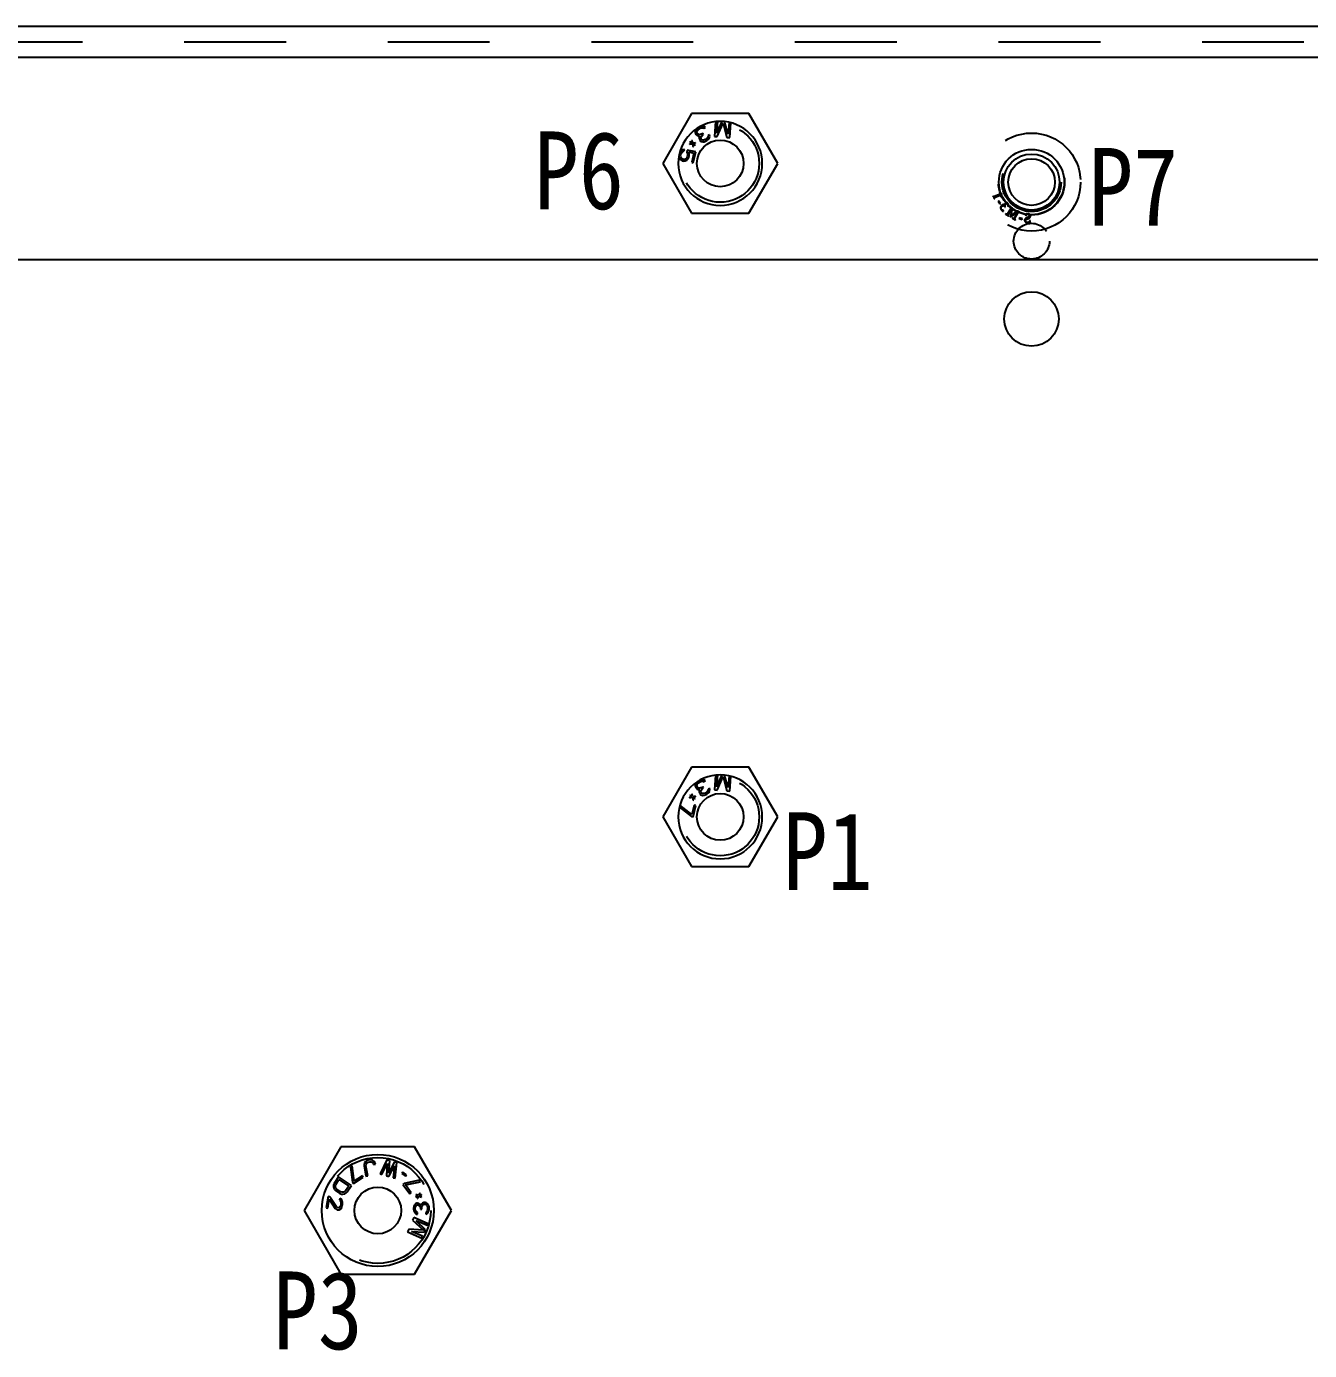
# Model space of a CAD drawing. Header units: millimetres. Extents: x 1262 to 3787, y 0 to 841.
# Drawn here: x 2830.6 to 2913.1, y 496.9 to 582 of the extents above; entities that cross this region are included whole.
import ezdxf

# ---------------------------------------------------------------- set-up
doc = ezdxf.new("R2010")
doc.units = ezdxf.units.MM
doc.header["$LTSCALE"] = 65.395
doc.linetypes.add('HIDDEN', pattern=[0.2, 0.1, -0.1])
doc.layers.get('0').update_dxf_attribs({"linetype": 'CONTINUOUS'})
doc.layers.add('02___PRT_ALL_AXES', color=7, linetype='CONTINUOUS')
doc.layers.add('DEFAULT_2', color=8, linetype='HIDDEN')
doc.styles.get("Standard").update_dxf_attribs({"font": 'txt', "width": 0.85})

msp = doc.modelspace()

# ---------------------------------------------------------------- linework, layer by layer
at = {"color": 3, "linetype": 'Continuous'}
for p, q in [((3161.21, 582.004), (2749.21, 582.004)), ((3161.21, 580.004), (2749.21, 580.004)), ((3161.21, 567.004), (2779.033, 567.004))]:
    msp.add_line(p, q, dxfattribs=at)
at = {"color": 7, "linetype": 'Continuous'}
for p, q in [((2873.637, 575.334), (2873.606, 575.265)), ((2873.687, 575.413), (2873.637, 575.334)), ((2873.743, 575.47), (2873.687, 575.413)), ((2873.703, 575.225), (2873.717, 575.282)), ((2873.717, 575.282), (2873.741, 575.322)), ((2873.741, 575.322), (2873.82, 575.394)), ((2873.82, 575.394), (2873.927, 575.458)), ((2873.972, 575.585), (2873.896, 575.562)), ((2873.927, 575.458), (2874.027, 575.494)), ((2874.066, 575.592), (2873.972, 575.585)), ((2874.027, 575.494), (2874.074, 575.497)), ((2874.141, 575.587), (2874.066, 575.592)), ((2874.074, 575.497), (2874.131, 575.482)), ((2874.131, 575.482), (2874.171, 575.456)), ((2874.21, 575.554), (2874.141, 575.587)), ((2874.171, 575.456), (2874.261, 575.51)), ((2874.261, 575.51), (2874.21, 575.554)), ((2874.9, 575.886), (2874.832, 574.935)), ((2875.319, 575.901), (2874.972, 575.138)), ((2875.027, 575.897), (2874.972, 575.138)), ((2875.019, 574.922), (2875.395, 575.791)), ((2875.395, 575.791), (2875.643, 574.877)), ((2875.72, 575.085), (2875.486, 575.889)), ((2875.775, 575.844), (2875.72, 575.085)), ((2875.83, 574.864), (2875.898, 575.814)), ((2873.384, 574.487), (2873.237, 574.462)), ((2873.237, 574.462), (2873.242, 574.433)), ((2873.242, 574.433), (2873.419, 574.462)), ((2873.286, 574.606), (2873.262, 574.572)), ((2873.262, 574.572), (2873.384, 574.487)), ((2873.408, 574.521), (2873.286, 574.606)), ((2873.41, 574.672), (2873.38, 574.667)), ((2873.38, 574.667), (2873.408, 574.521)), ((2873.442, 574.496), (2873.41, 574.672)), ((2873.419, 574.462), (2873.451, 574.287)), ((2873.619, 574.525), (2873.442, 574.496)), ((2873.481, 574.291), (2873.453, 574.438)), ((2873.453, 574.438), (2873.575, 574.352)), ((2873.477, 574.472), (2873.624, 574.496)), ((2873.599, 574.386), (2873.477, 574.472)), ((2873.606, 575.265), (2873.603, 575.189)), ((2873.603, 575.189), (2873.618, 575.124)), ((2873.618, 575.124), (2873.662, 575.051)), ((2873.624, 574.496), (2873.619, 574.525)), ((2873.662, 575.051), (2873.723, 574.989)), ((2873.707, 575.177), (2873.703, 575.225)), ((2873.751, 575.104), (2873.707, 575.177)), ((2873.723, 574.989), (2873.792, 574.955)), ((2873.83, 575.053), (2873.751, 575.104)), ((2873.792, 574.955), (2873.903, 574.972)), ((2873.906, 575.049), (2873.83, 575.053)), ((2873.865, 574.875), (2873.862, 574.799)), ((2873.862, 574.799), (2873.888, 574.715)), ((2873.903, 574.972), (2873.865, 574.875)), ((2873.888, 574.715), (2873.91, 574.679)), ((2874.024, 575.095), (2873.906, 575.049)), ((2873.91, 574.679), (2873.971, 574.616)), ((2873.969, 574.863), (2873.983, 574.921)), ((2873.977, 574.769), (2873.969, 574.863)), ((2873.971, 574.616), (2874.087, 574.586)), ((2873.999, 574.732), (2873.977, 574.769)), ((2873.983, 574.921), (2874.068, 575.022)), ((2874.068, 574.699), (2873.999, 574.732)), ((2874.095, 575.138), (2874.024, 575.095)), ((2874.068, 575.022), (2874.139, 575.065)), ((2874.143, 574.695), (2874.068, 574.699)), ((2874.087, 574.586), (2874.18, 574.593)), ((2874.139, 575.065), (2874.095, 575.138)), ((2874.243, 574.73), (2874.143, 574.695)), ((2874.18, 574.593), (2874.316, 574.65)), ((2874.315, 574.773), (2874.243, 574.73)), ((2874.393, 574.845), (2874.315, 574.773)), ((2874.316, 574.65), (2874.352, 574.671)), ((2874.352, 574.671), (2874.466, 574.765)), ((2874.425, 574.914), (2874.393, 574.845)), ((2874.428, 574.99), (2874.425, 574.914)), ((2874.517, 575.044), (2874.428, 574.99)), ((2874.466, 574.765), (2874.515, 574.844)), ((2874.515, 574.844), (2874.543, 574.96)), ((2874.543, 574.96), (2874.517, 575.044)), ((2874.832, 574.935), (2875.019, 574.922)), ((2875.643, 574.877), (2875.83, 574.864)), ((2872.562, 573.729), (2872.56, 573.627)), ((2872.56, 573.627), (2872.599, 573.511)), ((2872.633, 573.952), (2872.591, 573.859)), ((2872.718, 574.04), (2872.633, 573.952)), ((2872.665, 573.71), (2872.693, 573.832)), ((2872.668, 573.624), (2872.665, 573.71)), ((2872.696, 573.554), (2872.668, 573.624)), ((2872.693, 573.832), (2872.732, 573.909)), ((2872.814, 574.082), (2872.718, 574.04)), ((2872.732, 573.909), (2872.787, 573.96)), ((2872.787, 573.96), (2872.879, 573.982)), ((2872.907, 574.104), (2872.814, 574.082)), ((2872.879, 573.982), (2872.907, 574.104)), ((2873.081, 573.617), (2873.042, 573.54)), ((2873.093, 574.062), (2873.061, 573.92)), ((2873.061, 573.92), (2873.106, 573.825)), ((2873.108, 573.739), (2873.081, 573.617)), ((2873.633, 573.941), (2873.093, 574.062)), ((2873.106, 573.825), (2873.108, 573.739)), ((2873.141, 573.497), (2873.184, 573.594)), ((2873.214, 573.822), (2873.174, 573.938)), ((2873.174, 573.938), (2873.507, 573.863)), ((2873.184, 573.594), (2873.212, 573.716)), ((2873.212, 573.716), (2873.214, 573.822)), ((2873.507, 573.863), (2873.374, 573.274)), ((2873.451, 574.287), (2873.481, 574.291)), ((2873.478, 573.25), (2873.633, 573.941)), ((2873.575, 574.352), (2873.599, 574.386)), ((2872.599, 573.511), (2872.668, 573.432)), ((2872.668, 573.432), (2872.763, 573.368)), ((2872.749, 573.499), (2872.696, 573.554)), ((2872.807, 573.465), (2872.749, 573.499)), ((2872.763, 573.368), (2872.846, 573.349)), ((2872.848, 573.456), (2872.807, 573.465)), ((2872.846, 573.349), (2872.959, 573.367)), ((2872.915, 573.462), (2872.848, 573.456)), ((2872.987, 573.489), (2872.915, 573.462)), ((2872.959, 573.367), (2873.056, 573.409)), ((2873.042, 573.54), (2872.987, 573.489)), ((2873.056, 573.409), (2873.141, 573.497)), ((2873.374, 573.274), (2873.478, 573.25)), ((2873.972, 533.585), (2873.896, 533.562)), ((2874.066, 533.592), (2873.972, 533.585)), ((2874.141, 533.587), (2874.066, 533.592)), ((2874.21, 533.554), (2874.141, 533.587)), ((2874.9, 533.886), (2874.832, 532.935)), ((2875.319, 533.901), (2874.972, 533.138)), ((2875.027, 533.897), (2874.972, 533.138)), ((2875.019, 532.922), (2875.395, 533.791)), ((2875.395, 533.791), (2875.643, 532.877)), ((2875.72, 533.085), (2875.486, 533.889)), ((2875.775, 533.844), (2875.72, 533.085)), ((2875.83, 532.864), (2875.898, 533.814)), ((2873.606, 533.265), (2873.603, 533.189)), ((2873.603, 533.189), (2873.618, 533.124)), ((2873.637, 533.334), (2873.606, 533.265)), ((2873.618, 533.124), (2873.662, 533.051)), ((2873.687, 533.413), (2873.637, 533.334)), ((2873.662, 533.051), (2873.723, 532.989)), ((2873.743, 533.47), (2873.687, 533.413)), ((2873.703, 533.225), (2873.717, 533.282)), ((2873.707, 533.177), (2873.703, 533.225)), ((2873.751, 533.104), (2873.707, 533.177)), ((2873.717, 533.282), (2873.741, 533.322)), ((2873.723, 532.989), (2873.792, 532.955)), ((2873.741, 533.322), (2873.82, 533.394)), ((2873.83, 533.053), (2873.751, 533.104)), ((2873.792, 532.955), (2873.903, 532.972)), ((2873.82, 533.394), (2873.927, 533.458)), ((2873.906, 533.049), (2873.83, 533.053)), ((2873.865, 532.875), (2873.862, 532.799)), ((2873.862, 532.799), (2873.888, 532.715)), ((2873.903, 532.972), (2873.865, 532.875)), ((2874.024, 533.095), (2873.906, 533.049)), ((2873.927, 533.458), (2874.027, 533.494)), ((2873.969, 532.863), (2873.983, 532.921)), ((2873.977, 532.769), (2873.969, 532.863)), ((2873.999, 532.732), (2873.977, 532.769)), ((2873.983, 532.921), (2874.068, 533.022)), ((2874.068, 532.699), (2873.999, 532.732)), ((2874.095, 533.138), (2874.024, 533.095)), ((2874.027, 533.494), (2874.074, 533.497)), ((2874.068, 533.022), (2874.139, 533.065)), ((2874.074, 533.497), (2874.131, 533.482)), ((2874.139, 533.065), (2874.095, 533.138)), ((2874.131, 533.482), (2874.171, 533.456)), ((2874.243, 532.73), (2874.143, 532.695)), ((2874.171, 533.456), (2874.261, 533.51)), ((2874.261, 533.51), (2874.21, 533.554)), ((2874.315, 532.773), (2874.243, 532.73)), ((2874.393, 532.845), (2874.315, 532.773)), ((2874.352, 532.671), (2874.466, 532.765)), ((2874.425, 532.914), (2874.393, 532.845)), ((2874.428, 532.99), (2874.425, 532.914)), ((2874.517, 533.044), (2874.428, 532.99)), ((2874.466, 532.765), (2874.515, 532.844)), ((2874.515, 532.844), (2874.543, 532.96)), ((2874.543, 532.96), (2874.517, 533.044)), ((2874.832, 532.935), (2875.019, 532.922)), ((2875.643, 532.877), (2875.83, 532.864)), ((2873.393, 531.355), (2872.616, 531.954)), ((2873.384, 532.487), (2873.237, 532.462)), ((2873.237, 532.462), (2873.242, 532.433)), ((2873.242, 532.433), (2873.419, 532.462)), ((2873.286, 532.606), (2873.262, 532.572)), ((2873.262, 532.572), (2873.384, 532.487)), ((2873.408, 532.521), (2873.286, 532.606)), ((2873.41, 532.672), (2873.38, 532.667)), ((2873.38, 532.667), (2873.408, 532.521)), ((2873.529, 531.965), (2873.393, 531.355)), ((2873.442, 532.496), (2873.41, 532.672)), ((2873.419, 532.462), (2873.451, 532.287)), ((2873.619, 532.525), (2873.442, 532.496)), ((2873.451, 532.287), (2873.481, 532.291)), ((2873.481, 532.291), (2873.453, 532.438)), ((2873.453, 532.438), (2873.575, 532.352)), ((2873.469, 531.21), (2873.633, 531.941)), ((2873.477, 532.472), (2873.624, 532.496)), ((2873.599, 532.386), (2873.477, 532.472)), ((2873.633, 531.941), (2873.529, 531.965)), ((2873.575, 532.352), (2873.599, 532.386)), ((2873.624, 532.496), (2873.619, 532.525)), ((2873.888, 532.715), (2873.91, 532.679)), ((2873.91, 532.679), (2873.971, 532.616)), ((2873.971, 532.616), (2874.087, 532.586)), ((2874.143, 532.695), (2874.068, 532.699)), ((2874.087, 532.586), (2874.18, 532.593)), ((2874.18, 532.593), (2874.316, 532.65)), ((2874.316, 532.65), (2874.352, 532.671)), ((2872.585, 531.835), (2873.365, 531.233)), ((2873.365, 531.233), (2873.469, 531.21)), ((2852.351, 508.951), (2852.325, 508.86)), ((2852.418, 509.05), (2852.351, 508.951)), ((2852.493, 509.106), (2852.418, 509.05)), ((2852.452, 508.861), (2852.481, 508.931)), ((2852.481, 508.931), (2852.536, 508.984)), ((2852.592, 509.145), (2852.493, 509.106)), ((2852.536, 508.984), (2852.614, 509.02)), ((2852.674, 509.16), (2852.592, 509.145)), ((2852.614, 509.02), (2852.696, 509.034)), ((2852.78, 509.157), (2852.674, 509.16)), ((2852.696, 509.034), (2852.782, 509.028)), ((2852.869, 509.13), (2852.78, 509.157)), ((2852.782, 509.028), (2852.851, 508.997)), ((2852.851, 508.997), (2852.903, 508.941)), ((2852.966, 509.061), (2852.869, 509.13)), ((2852.903, 508.941), (2852.938, 508.861)), ((2853.022, 508.984), (2852.966, 509.061)), ((2853.061, 508.883), (2853.022, 508.984)), ((2853.792, 509.169), (2853.358, 508.253)), ((2853.478, 508.218), (2853.808, 508.921)), ((2853.808, 508.921), (2853.759, 508.139)), ((2853.952, 509.123), (2853.792, 509.169)), ((2853.952, 509.123), (2853.891, 508.3)), ((2854.273, 509.032), (2853.891, 508.3)), ((2854.433, 508.987), (2854.273, 509.032)), ((2854.32, 507.979), (2854.433, 508.987)), ((2850.677, 508.06), (2850.403, 507.642)), ((2851.514, 507.512), (2850.677, 508.06)), ((2851.557, 508.765), (2851.452, 508.697)), ((2851.452, 508.697), (2851.588, 507.72)), ((2851.693, 507.788), (2851.557, 508.765)), ((2852.217, 508.128), (2851.693, 507.788)), ((2852.275, 508.038), (2852.217, 508.128)), ((2852.325, 508.86), (2852.323, 508.752)), ((2852.323, 508.752), (2852.438, 508.102)), ((2852.438, 508.102), (2852.561, 508.124)), ((2852.446, 508.774), (2852.452, 508.861)), ((2852.561, 508.124), (2852.446, 508.774)), ((2852.938, 508.861), (2853.061, 508.883)), ((2853.358, 508.253), (2853.478, 508.218)), ((2853.759, 508.139), (2853.919, 508.093)), ((2853.919, 508.093), (2854.289, 508.784)), ((2854.289, 508.784), (2854.2, 508.013)), ((2854.819, 508.365), (2854.757, 508.279)), ((2854.757, 508.279), (2854.994, 508.109)), ((2855.056, 508.195), (2854.819, 508.365)), ((2854.994, 508.109), (2855.056, 508.195)), ((2850.364, 507.543), (2850.354, 507.45)), ((2850.354, 507.45), (2850.38, 507.333)), ((2850.403, 507.642), (2850.364, 507.543)), ((2850.38, 507.333), (2850.428, 507.252)), ((2850.428, 507.252), (2850.506, 507.176)), ((2850.482, 507.49), (2850.51, 507.572)), ((2850.484, 507.415), (2850.482, 507.49)), ((2850.514, 507.345), (2850.484, 507.415)), ((2850.51, 507.572), (2850.716, 507.885)), ((2850.574, 507.281), (2850.514, 507.345)), ((2850.841, 507.106), (2850.574, 507.281)), ((2850.716, 507.885), (2851.339, 507.477)), ((2851.339, 507.477), (2851.133, 507.164)), ((2851.24, 507.094), (2851.514, 507.512)), ((2851.588, 507.72), (2851.645, 507.631)), ((2851.645, 507.631), (2852.275, 508.038)), ((2854.2, 508.013), (2854.32, 507.979)), ((2854.913, 507.644), (2854.828, 507.58)), ((2854.828, 507.58), (2855.277, 506.98)), ((2855.879, 507.845), (2854.913, 507.644)), ((2854.988, 507.544), (2855.953, 507.745)), ((2855.362, 507.043), (2854.988, 507.544)), ((2855.953, 507.745), (2855.879, 507.845)), ((2850.015, 506.809), (2849.893, 506.069)), ((2849.998, 506.052), (2850.092, 506.628)), ((2850.12, 506.792), (2850.015, 506.809)), ((2850.092, 506.628), (2850.47, 506.038)), ((2850.55, 506.13), (2850.12, 506.792)), ((2850.506, 507.176), (2850.773, 507.001)), ((2850.767, 506.664), (2850.75, 506.562)), ((2850.75, 506.562), (2850.806, 506.51)), ((2850.848, 506.63), (2850.767, 506.664)), ((2850.773, 507.001), (2850.873, 506.961)), ((2850.806, 506.51), (2850.838, 506.442)), ((2850.838, 506.442), (2850.842, 506.335)), ((2850.924, 507.077), (2850.841, 507.106)), ((2850.918, 506.534), (2850.848, 506.63)), ((2850.873, 506.961), (2850.967, 506.949)), ((2850.946, 506.445), (2850.918, 506.534)), ((2851, 507.077), (2850.924, 507.077)), ((2850.944, 506.297), (2850.946, 506.445)), ((2850.967, 506.949), (2851.084, 506.972)), ((2851.07, 507.106), (2851, 507.077)), ((2851.133, 507.164), (2851.07, 507.106)), ((2851.084, 506.972), (2851.165, 507.018)), ((2851.165, 507.018), (2851.24, 507.094)), ((2855.277, 506.98), (2855.362, 507.043)), ((2855.726, 506.368), (2855.642, 506.344)), ((2855.788, 506.85), (2855.649, 506.799)), ((2855.649, 506.799), (2855.663, 506.76)), ((2855.665, 506.938), (2855.653, 506.911)), ((2855.653, 506.911), (2855.788, 506.85)), ((2855.663, 506.76), (2855.803, 506.811)), ((2855.828, 506.865), (2855.665, 506.938)), ((2855.769, 506.37), (2855.726, 506.368)), ((2855.803, 506.811), (2855.739, 506.677)), ((2855.739, 506.677), (2855.766, 506.664)), ((2855.766, 506.664), (2855.843, 506.826)), ((2855.854, 506.353), (2855.769, 506.37)), ((2855.905, 507.026), (2855.828, 506.865)), ((2855.843, 506.826), (2856.006, 506.753)), ((2855.92, 506.314), (2855.854, 506.353)), ((2855.868, 506.88), (2855.932, 507.014)), ((2856.008, 506.931), (2855.868, 506.88)), ((2855.883, 506.841), (2856.022, 506.892)), ((2856.018, 506.78), (2855.883, 506.841)), ((2855.932, 507.014), (2855.905, 507.026)), ((2856.006, 506.753), (2856.018, 506.78)), ((2856.022, 506.892), (2856.008, 506.931)), ((2856.087, 506.384), (2856.025, 506.34)), ((2856.172, 506.409), (2856.087, 506.384)), ((2856.257, 506.412), (2856.172, 506.409)), ((2856.321, 506.394), (2856.257, 506.412)), ((2856.387, 506.356), (2856.321, 506.394)), ((2856.432, 506.295), (2856.387, 506.356)), ((2849.893, 506.069), (2849.998, 506.052)), ((2850.47, 506.038), (2850.526, 505.986)), ((2850.526, 505.986), (2850.607, 505.952)), ((2850.627, 506.075), (2850.55, 506.13)), ((2850.607, 505.952), (2850.649, 505.945)), ((2850.669, 506.068), (2850.627, 506.075)), ((2850.649, 505.945), (2850.736, 505.952)), ((2850.739, 506.099), (2850.669, 506.068)), ((2850.736, 505.952), (2850.833, 506.02)), ((2850.791, 506.154), (2850.739, 506.099)), ((2850.829, 506.253), (2850.791, 506.154)), ((2850.842, 506.335), (2850.829, 506.253)), ((2850.833, 506.02), (2850.889, 506.095)), ((2850.889, 506.095), (2850.93, 506.215)), ((2850.93, 506.215), (2850.944, 506.297)), ((2855.522, 506.172), (2855.507, 506.025)), ((2855.507, 506.025), (2855.509, 505.983)), ((2855.509, 505.983), (2855.536, 505.839)), ((2855.561, 506.257), (2855.522, 506.172)), ((2855.536, 505.839), (2855.582, 505.757)), ((2855.642, 506.344), (2855.561, 506.257)), ((2855.582, 505.757), (2855.671, 505.678)), ((2855.612, 506.05), (2855.629, 506.155)), ((2855.616, 505.967), (2855.612, 506.05)), ((2855.642, 505.864), (2855.616, 505.967)), ((2855.629, 506.155), (2855.669, 506.22)), ((2855.687, 505.804), (2855.642, 505.864)), ((2855.669, 506.22), (2855.731, 506.264)), ((2855.671, 505.678), (2855.757, 505.661)), ((2855.752, 505.765), (2855.687, 505.804)), ((2855.731, 506.264), (2855.773, 506.266)), ((2855.757, 505.661), (2855.752, 505.765)), ((2855.773, 506.266), (2855.86, 506.228)), ((2855.86, 506.228), (2855.904, 506.188)), ((2855.904, 506.188), (2855.952, 506.065)), ((2855.987, 506.234), (2855.92, 506.314)), ((2855.952, 506.065), (2855.956, 505.982)), ((2855.956, 505.982), (2856.041, 505.986)), ((2856.025, 506.34), (2855.987, 506.234)), ((2856.037, 506.069), (2856.053, 506.195)), ((2856.041, 505.986), (2856.037, 506.069)), ((2856.053, 506.195), (2856.093, 506.259)), ((2856.093, 506.259), (2856.176, 506.305)), ((2856.176, 506.305), (2856.261, 506.308)), ((2856.261, 506.308), (2856.305, 506.289)), ((2856.326, 505.79), (2856.285, 505.767)), ((2856.285, 505.767), (2856.289, 505.663)), ((2856.289, 505.663), (2856.352, 505.687)), ((2856.305, 506.289), (2856.349, 506.25)), ((2856.367, 505.833), (2856.326, 505.79)), ((2856.349, 506.25), (2856.372, 506.209)), ((2856.352, 505.687), (2856.414, 505.731)), ((2856.387, 505.876), (2856.367, 505.833)), ((2856.372, 506.209), (2856.398, 506.106)), ((2856.403, 505.981), (2856.387, 505.876)), ((2856.398, 506.106), (2856.403, 505.981)), ((2856.414, 505.731), (2856.454, 505.795)), ((2856.478, 506.214), (2856.432, 506.295)), ((2856.454, 505.795), (2856.493, 505.881)), ((2856.503, 506.131), (2856.478, 506.214)), ((2856.493, 505.881), (2856.51, 505.965)), ((2856.51, 505.965), (2856.503, 506.131)), ((2855.196, 504.702), (2855.121, 504.53)), ((2856.14, 504.633), (2855.196, 504.702)), ((2855.519, 505.447), (2855.444, 505.275)), ((2855.444, 505.275), (2856.14, 504.633)), ((2856.436, 505.05), (2855.519, 505.447)), ((2856.271, 504.667), (2855.664, 505.248)), ((2856.387, 504.935), (2855.664, 505.248)), ((2856.204, 504.514), (2856.271, 504.667)), ((2856.387, 504.935), (2856.436, 505.05)), ((2855.121, 504.53), (2856.039, 504.132)), ((2856.088, 504.247), (2855.366, 504.56)), ((2855.366, 504.56), (2856.204, 504.514)), ((2856.039, 504.132), (2856.088, 504.247))]:
    msp.add_line(p, q, dxfattribs=at)
for radius in [1.8, 1.5]:
    msp.add_circle((2895.21, 572.004), radius, dxfattribs=at)
for centre in [(2875.21, 573.204), (2875.21, 531.204)]:
    msp.add_arc(centre, 2.7, 0, 180, dxfattribs=at)
at = {"layer": '02___PRT_ALL_AXES', "color": 3, "linetype": 'Continuous'}
for centre, radius in [((2875.21, 573.204), 1.5), ((2895.21, 572.004), 2.1)]:
    msp.add_circle(centre, radius, dxfattribs=at)
at = {"layer": '02___PRT_ALL_AXES', "color": 8, "linetype": 'HIDDEN'}
msp.add_circle((2895.21, 568.204), 1.15, dxfattribs=at)
at = {"layer": '02___PRT_ALL_AXES', "color": 7, "linetype": 'Continuous'}
for centre, radius in [((2895.21, 563.204), 1.75), ((2875.21, 531.204), 1.5), ((2853.21, 505.904), 3.6), ((2853.21, 505.904), 1.5)]:
    msp.add_circle(centre, radius, dxfattribs=at)
for centre in [(2875.21, 573.204), (2875.21, 531.204)]:
    msp.add_arc(centre, 2.7, 180, 0, dxfattribs=at)
at = {"layer": 'DEFAULT_2', "color": 8, "linetype": 'HIDDEN'}
for p, q in [((3161.21, 581.004), (2749.21, 581.004)), ((2873.362, 576.404), (2871.515, 573.204)), ((2877.057, 576.404), (2873.362, 576.404)), ((2878.905, 573.204), (2877.057, 576.404)), ((2871.515, 573.204), (2873.362, 570.004)), ((2877.057, 570.004), (2878.905, 573.204)), ((2892.748, 571.119), (2892.734, 571.113)), ((2892.771, 571.083), (2892.748, 571.119)), ((2893.298, 571.268), (2892.816, 571.067)), ((2892.839, 571.012), (2893.254, 571.184)), ((2893.254, 571.184), (2893.231, 571.058)), ((2893.231, 571.058), (2893.252, 571.052)), ((2893.31, 571.24), (2893.298, 571.268)), ((2892.816, 570.917), (2892.829, 570.922)), ((2892.829, 570.922), (2892.819, 570.969)), ((2893.096, 570.805), (2893.063, 570.785)), ((2893.063, 570.785), (2893.177, 570.602)), ((2893.21, 570.623), (2893.096, 570.805)), ((2893.177, 570.602), (2893.21, 570.623)), ((2893.501, 570.387), (2893.521, 570.392)), ((2893.879, 570.314), (2893.666, 569.961)), ((2893.679, 570.445), (2893.697, 570.439)), ((2893.722, 569.919), (2893.942, 570.283)), ((2893.832, 570.436), (2893.825, 570.423)), ((2893.825, 570.423), (2893.867, 570.384)), ((2893.942, 570.283), (2893.856, 569.746)), ((2893.903, 569.866), (2893.978, 570.347)), ((2873.362, 570.004), (2877.057, 570.004)), ((2893.404, 570.14), (2893.41, 570.157)), ((2893.543, 569.957), (2893.535, 569.945)), ((2893.617, 569.931), (2893.543, 569.957)), ((2893.765, 569.823), (2893.724, 569.861)), ((2893.758, 569.811), (2893.765, 569.823)), ((2893.856, 569.746), (2894.343, 570.086)), ((2894.309, 570.148), (2893.903, 569.866)), ((2893.978, 569.695), (2893.97, 569.682)), ((2894.054, 569.66), (2893.978, 569.695)), ((2894.343, 570.086), (2894.101, 569.684)), ((2894.124, 569.671), (2894.371, 570.082)), ((2894.18, 569.573), (2894.142, 569.607)), ((2894.172, 569.561), (2894.18, 569.573)), ((2894.371, 570.082), (2894.447, 570.048)), ((2894.42, 569.706), (2894.408, 569.669)), ((2894.408, 569.669), (2894.614, 569.606)), ((2894.626, 569.644), (2894.42, 569.706)), ((2894.447, 570.048), (2894.455, 570.06)), ((2894.614, 569.606), (2894.626, 569.644)), ((2894.847, 569.943), (2894.84, 569.839)), ((2894.84, 569.839), (2894.851, 569.838)), ((2895.118, 569.538), (2895.106, 569.539)), ((2895.114, 569.402), (2895.118, 569.538)), ((2873.362, 534.404), (2871.515, 531.204)), ((2877.057, 534.404), (2873.362, 534.404)), ((2878.905, 531.204), (2877.057, 534.404)), ((2871.515, 531.204), (2873.362, 528.004)), ((2877.057, 528.004), (2878.905, 531.204)), ((2873.362, 528.004), (2877.057, 528.004)), ((2850.843, 510.004), (2848.476, 505.904)), ((2855.577, 510.004), (2850.843, 510.004)), ((2857.944, 505.904), (2855.577, 510.004)), ((2848.476, 505.904), (2850.843, 501.804)), ((2855.577, 501.804), (2857.944, 505.904)), ((2850.843, 501.804), (2855.577, 501.804))]:
    msp.add_line(p, q, dxfattribs=at)
for centre, radius in [((2875.21, 573.204), 2.5), ((2895.21, 572.004), 3.15), ((2895.21, 572.004), 2.125), ((2895.21, 572.004), 1.9), ((2875.21, 531.204), 2.5), ((2853.21, 505.904), 3.4)]:
    msp.add_circle(centre, radius, dxfattribs=at)
msp.add_arc((2894.643, 571.622), 1.438, 238.91018, 242.46337, dxfattribs=at)
for points in [[(2892.734, 571.113), (2892.748, 571.084), (2892.763, 571.052), (2892.778, 571.016)], [(2892.816, 571.067), (2892.797, 571.059), (2892.782, 571.064), (2892.771, 571.083)], [(2893.252, 571.052), (2893.261, 571.101), (2893.28, 571.164), (2893.31, 571.24)], [(2892.778, 571.016), (2892.793, 570.979), (2892.806, 570.946), (2892.816, 570.917)], [(2892.819, 570.969), (2892.814, 570.99), (2892.821, 571.004), (2892.839, 571.012)], [(2893.219, 570.361), (2893.217, 570.302), (2893.238, 570.249), (2893.281, 570.201)], [(2893.288, 570.507), (2893.244, 570.468), (2893.221, 570.419), (2893.219, 570.361)], [(2893.282, 570.23), (2893.257, 570.257), (2893.247, 570.292), (2893.252, 570.335)], [(2893.252, 570.335), (2893.257, 570.377), (2893.276, 570.414), (2893.311, 570.445)], [(2893.281, 570.201), (2893.309, 570.17), (2893.334, 570.15), (2893.356, 570.141)], [(2893.368, 570.192), (2893.326, 570.2), (2893.298, 570.213), (2893.282, 570.23)], [(2893.398, 570.552), (2893.358, 570.553), (2893.322, 570.538), (2893.288, 570.507)], [(2893.311, 570.445), (2893.339, 570.471), (2893.37, 570.484), (2893.401, 570.487)], [(2893.404, 570.176), (2893.397, 570.184), (2893.385, 570.189), (2893.368, 570.192)], [(2893.498, 570.5), (2893.471, 570.534), (2893.437, 570.552), (2893.398, 570.552)], [(2893.401, 570.487), (2893.433, 570.49), (2893.458, 570.481), (2893.478, 570.459)], [(2893.41, 570.157), (2893.411, 570.164), (2893.409, 570.171), (2893.404, 570.176)], [(2893.478, 570.459), (2893.493, 570.443), (2893.5, 570.418), (2893.501, 570.387)], [(2893.5, 570.602), (2893.495, 570.575), (2893.494, 570.542), (2893.498, 570.5)], [(2893.533, 570.665), (2893.516, 570.649), (2893.505, 570.628), (2893.5, 570.602)], [(2893.518, 570.443), (2893.51, 570.525), (2893.518, 570.578), (2893.544, 570.601)], [(2893.521, 570.392), (2893.521, 570.408), (2893.52, 570.425), (2893.518, 570.443)], [(2893.604, 570.682), (2893.574, 570.686), (2893.551, 570.681), (2893.533, 570.665)], [(2893.544, 570.601), (2893.562, 570.617), (2893.583, 570.624), (2893.605, 570.622)], [(2893.683, 570.639), (2893.661, 570.664), (2893.635, 570.678), (2893.604, 570.682)], [(2893.605, 570.622), (2893.627, 570.62), (2893.647, 570.61), (2893.664, 570.591)], [(2893.664, 570.591), (2893.68, 570.573), (2893.689, 570.551), (2893.693, 570.525)], [(2893.693, 570.525), (2893.697, 570.499), (2893.691, 570.472), (2893.679, 570.445)], [(2893.723, 570.548), (2893.722, 570.58), (2893.709, 570.61), (2893.683, 570.639)], [(2893.697, 570.439), (2893.716, 570.48), (2893.725, 570.516), (2893.723, 570.548)], [(2893.901, 570.391), (2893.876, 570.406), (2893.853, 570.421), (2893.832, 570.436)], [(2893.867, 570.384), (2893.88, 570.371), (2893.888, 570.361), (2893.89, 570.351)], [(2893.89, 570.351), (2893.892, 570.341), (2893.888, 570.329), (2893.879, 570.314)], [(2893.356, 570.141), (2893.378, 570.131), (2893.394, 570.13), (2893.404, 570.14)], [(2893.535, 569.945), (2893.586, 569.916), (2893.624, 569.895), (2893.648, 569.88)], [(2893.642, 569.93), (2893.636, 569.927), (2893.627, 569.927), (2893.617, 569.931)], [(2893.666, 569.961), (2893.656, 569.944), (2893.649, 569.934), (2893.642, 569.93)], [(2893.648, 569.88), (2893.681, 569.86), (2893.717, 569.837), (2893.758, 569.811)], [(2893.709, 569.886), (2893.708, 569.892), (2893.713, 569.903), (2893.722, 569.919)], [(2893.724, 569.861), (2893.714, 569.87), (2893.709, 569.879), (2893.709, 569.886)], [(2893.97, 569.682), (2894.003, 569.665), (2894.037, 569.646), (2894.072, 569.624)], [(2894.101, 569.684), (2894.086, 569.66), (2894.071, 569.652), (2894.054, 569.66)], [(2894.072, 569.624), (2894.099, 569.608), (2894.133, 569.587), (2894.172, 569.561)], [(2894.114, 569.641), (2894.113, 569.648), (2894.116, 569.658), (2894.124, 569.671)], [(2894.142, 569.607), (2894.124, 569.622), (2894.115, 569.634), (2894.114, 569.641)], [(2894.379, 570.103), (2894.345, 570.124), (2894.321, 570.139), (2894.309, 570.148)], [(2894.455, 570.06), (2894.445, 570.064), (2894.42, 570.078), (2894.379, 570.103)], [(2894.767, 569.567), (2894.761, 569.517), (2894.775, 569.473), (2894.807, 569.439)], [(2894.816, 569.662), (2894.788, 569.643), (2894.771, 569.611), (2894.767, 569.567)], [(2894.807, 569.439), (2894.839, 569.404), (2894.886, 569.384), (2894.949, 569.377)], [(2894.846, 569.444), (2894.825, 569.468), (2894.815, 569.495), (2894.818, 569.524)], [(2894.948, 569.727), (2894.888, 569.703), (2894.844, 569.682), (2894.816, 569.662)], [(2894.818, 569.524), (2894.821, 569.551), (2894.833, 569.572), (2894.855, 569.588)], [(2894.933, 569.403), (2894.898, 569.407), (2894.869, 569.42), (2894.846, 569.444)], [(2894.983, 569.968), (2894.93, 569.974), (2894.884, 569.965), (2894.847, 569.943)], [(2894.851, 569.838), (2894.878, 569.915), (2894.926, 569.95), (2894.994, 569.943)], [(2894.855, 569.588), (2894.877, 569.604), (2894.911, 569.621), (2894.958, 569.64)], [(2895.04, 569.435), (2895.006, 569.409), (2894.971, 569.399), (2894.933, 569.403)], [(2895.067, 569.784), (2895.047, 569.769), (2895.008, 569.75), (2894.948, 569.727)], [(2894.949, 569.377), (2895.008, 569.371), (2895.063, 569.379), (2895.114, 569.402)], [(2894.958, 569.64), (2895.025, 569.666), (2895.072, 569.69), (2895.099, 569.714)], [(2895.107, 569.913), (2895.078, 569.944), (2895.036, 569.963), (2894.983, 569.968)], [(2894.994, 569.943), (2895.027, 569.939), (2895.054, 569.926), (2895.073, 569.905)], [(2895.106, 569.539), (2895.095, 569.495), (2895.073, 569.46), (2895.04, 569.435)], [(2895.099, 569.836), (2895.097, 569.816), (2895.087, 569.798), (2895.067, 569.784)], [(2895.073, 569.905), (2895.093, 569.884), (2895.102, 569.862), (2895.099, 569.836)], [(2895.099, 569.714), (2895.127, 569.738), (2895.142, 569.768), (2895.146, 569.802)], [(2895.146, 569.802), (2895.15, 569.844), (2895.138, 569.881), (2895.107, 569.913)]]:
    msp.add_open_spline(points, degree=3, dxfattribs=at)

# ---------------------------------------------------------------- texts
at = {"color": 1, "linetype": 'Continuous', "insert": (2863.235, 575.26), "char_height": 5, "width": 8.5, "attachment_point": 1, "line_spacing_factor": 0.9}
msp.add_mtext('P6', dxfattribs=at)
at = {"color": 2, "linetype": 'Continuous', "char_height": 5, "width": 8.5, "attachment_point": 1, "line_spacing_factor": 0.9}
for s, insert in [('P7', (2898.848, 574.198)), ('P1', (2879.217, 531.502)), ('P3', (2846.464, 501.985))]:
    msp.add_mtext(s, dxfattribs=dict(at, insert=insert))

doc.saveas('drawing.dxf')
